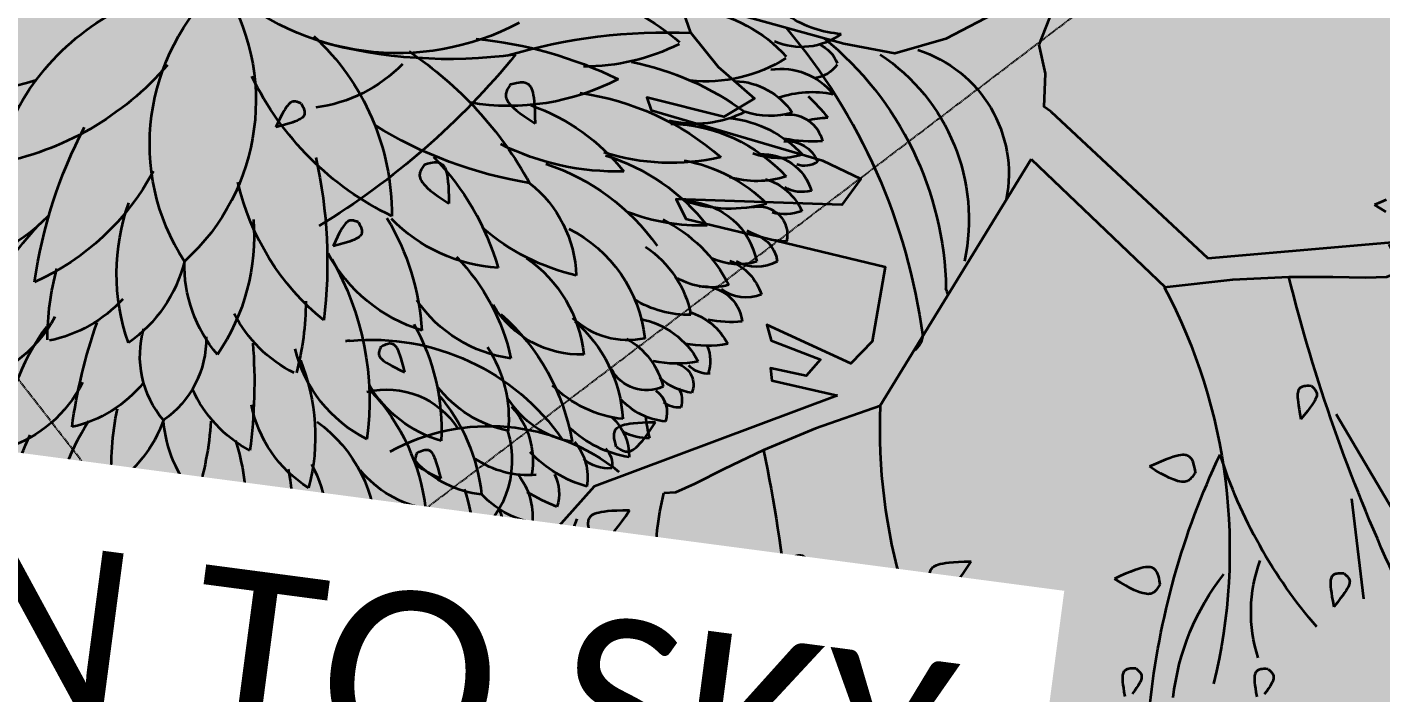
# Model space of a CAD drawing. Header units: millimetres. Extents: x -176651 to 424033, y -469666 to 486614.
# Drawn here: x 43473 to 44101, y 111441 to 111750 of the extents above; entities that cross this region are included whole.
import ezdxf

# ---------------------------------------------------------------- set-up
doc = ezdxf.new("R2010")
doc.units = ezdxf.units.MM
doc.linetypes.add('1625_East Villa$0$DASHED', pattern=[0.75, 0.5, -0.25])
doc.layers.add('1625_East Villa$0$ad-Furniture', color=8, linetype='Continuous')
doc.layers.add('1625_East Villa$0$ad-Text main', color=8, linetype='Continuous')
doc.layers.add('1625_East Villa$0$ad-Landscape', color=8, linetype='Continuous', lineweight=35)
doc.styles.add('1625_East Villa$0$Standard', font='calibril.ttf')

# ---------------------------------------------------------------- blocks, each defined once
blk = doc.blocks.new('1625_East Villa$0$A$C61BE7BBE')
at = {"layer": '1625_East Villa$0$ad-Landscape', "color": 76}
for centre, radius, start, end in [((0.0457, 5.1943), 0.7339, 266.42892, 296.01705), ((0.3166, 4.7907), 0.4565, 226.08818, 286.23686), ((1.0025, 3.4893), 1.0093, 91.25618, 130.10548), ((1.8901, 3.0856), 1.4234, 97.04197, 124.31969), ((0.197, 4.1546), 0.224, 105.31091, 151.56637), ((0.197, 4.3558), 0.224, 208.43363, 254.68909), ((0.3166, 3.7196), 0.4565, 73.76314, 133.91182), ((1.0025, 5.021), 1.0093, 229.89452, 268.74382), ((1.8901, 5.4247), 1.4234, 235.68031, 262.95803), ((1.521, 2.1413), 1.9478, 93.73964, 118.81783), ((2.3798, 1.2222), 2.8823, 88.28266, 108.38947), ((0.0457, 3.316), 0.7339, 63.98295, 93.57108), ((1.1912, 2.6291), 1.72, 126.4839, 133.12995), ((0.6268, 3.5643), 0.4865, 84.42972, 138.86104), ((-0.2438, 2.6261), 1.2847, 71.99953, 78.36281), ((0.4825, 4.4065), 0.5674, 246.95643, 280.10595), ((2.39, 5.2539), 1.5896, 234.65742, 272.19306), ((4.5212, 2.623), 1.6541, 125.14588, 172.92903), ((0.2527, 3.634), 0.2383, 76.99707, 158.77188), ((0.6629, 2.9899), 0.8033, 89.21022, 129.38588), ((1.0097, 4.4765), 0.7603, 235.7746, 275.87942), ((1.7368, 1.957), 1.8728, 90.64954, 123.44704), ((0.2221, 4.586), 0.8867, 257.52959, 274.45848), ((0.9547, 2.6152), 1.0932, 83.82806, 130.47833), ((2.3289, 2.3172), 1.4152, 101.89122, 133.87774), ((0.2367, 3.4764), 0.2144, 75.31026, 152.80649), ((0.3753, 4.0879), 0.5263, 245.03704, 282.60876), ((2.2381, 4.7759), 2.0521, 288.22121, 326.63555), ((0.1532, 3.7008), 0.1658, 229.71676, 280.64559), ((0.3791, 3.2328), 0.3477, 79.21259, 156.08162), ((0.5285, 4.0626), 0.678, 245.29475, 278.44427), ((1.0008, 2.4006), 1.0655, 92.74788, 127.4895), ((1.7226, 2.0375), 1.411, 99.65865, 134.4053), ((1.8881, 6.0625), 2.8907, 271.74206, 294.32586), ((6.5983, 6.0625), 2.8907, 245.67414, 268.25794), ((0.1532, 3.5898), 0.2348, 246.95459, 293.04541), ((0.4374, 3.0283), 0.3858, 98.11277, 148.84912), ((1.6314, 5.085), 1.7705, 260.78995, 288.93131), ((0.714, 4.0854), 0.9139, 246.6856, 281.98272), ((2.1728, 1.8169), 1.5297, 100.87998, 136.84474), ((0.2604, 3.5023), 0.3143, 240.83495, 278.40667), ((0.3762, 3.0286), 0.1934, 69.40402, 185.81334), ((0.8498, 2.6848), 0.508, 85.63715, 161.63434), ((0.9647, 4.4536), 1.4267, 260.74511, 283.04309), ((0.2527, 3.5483), 0.5437, 262.71659, 292.35425), ((0.4371, 2.8158), 0.2126, 83.93136, 167.1466), ((1.3709, 2.0857), 1.0147, 108.93763, 145.3584), ((1.9847, 1.9979), 0.9551, 109.25986, 166.25719), ((0.4003, 3.0917), 0.2852, 233.28378, 291.64538), ((0.6407, 2.4675), 0.3701, 103.9638, 154.63628), ((0.5446, 3.2349), 0.4283, 245.59747, 287.58932), ((1.4544, 2.1928), 0.7268, 116.20301, 161.32918), ((1.4305, 4.0849), 1.5025, 275.62532, 303.13317), ((2.1904, 3.6797), 1.111, 266.04844, 308.35019), ((4.2305, 1.756), 1.6882, 141.43671, 168.97151), ((0.4442, 2.8684), 0.2788, 240.36234, 299.63766), ((0.6769, 2.3615), 0.2709, 77.55099, 166.34539), ((0.7123, 3.0689), 0.4429, 246.56317, 293.43683), ((2.3496, 1.8432), 0.9205, 117.11773, 166.33164), ((3.2867, 1.4884), 1.425, 128.22789, 160.26694), ((5.2161, 2.3799), 1.4339, 167.8862, 206.84023), ((0.5974, 3.2848), 0.8788, 257.92659, 272.99743), ((0.849, 2.0121), 0.4369, 98.92704, 145.21519), ((0.8731, 3.1218), 0.7046, 261.24696, 294.39648), ((1.1391, 1.7804), 0.5733, 93.62657, 144.23647), ((5.1904, 2.4375), 0.9527, 186.22136, 227.73687), ((0.7353, 3.0376), 0.814, 252.47778, 273.23616), ((0.83, 2.0998), 0.2388, 147.68239, 193.24524), ((1.2411, 2.7365), 0.5438, 250.20197, 306.22103), ((2.0762, 1.4787), 0.9598, 123.44945, 169.14185), ((2.914, 0.9964), 1.5303, 124.25441, 162.40951), ((1.9426, 2.897), 0.9275, 270.17163, 318.26071), ((1.376, 1.7196), 0.5252, 111.97187, 158.1743), ((5.3534, 1.9265), 1.9834, 172.86966, 187.13034), ((0.6205, 2.2241), 0.1831, 257.9287, 308.85753), ((0.9191, 2.8692), 0.7926, 251.98772, 274.43369), ((0.8334, 1.9348), 0.1483, 98.29705, 193.9033), ((3.8017, 1.2337), 1.4626, 142.92796, 175.46028), ((0.6958, 2.2777), 0.3785, 269.04584, 306.1809), ((1.0337, 2.1458), 0.2729, 237.84483, 324.60114), ((3.0992, 2.5553), 0.9279, 288.94949, 325.08343), ((0.918, 1.8171), 0.1695, 143.72347, 189.28631), ((1.0247, 1.7183), 0.186, 119.00554, 191.76376), ((0.789, 1.9533), 0.1679, 256.81907, 300.10983), ((0.8562, 2.1679), 0.4877, 268.40112, 309.1706), ((1.155, 2.4537), 0.7945, 268.44815, 307.52814), ((2.5458, 2.1761), 0.9321, 288.99145, 338.98533), ((7.1322, 1.1135), 3.5018, 167.99481, 180.01757), ((3.7899, 1.7408), 0.6755, 312.16499, 8.60831), ((-0.4677, 2.0746), 1.4962, 339.58638, 345.44635), ((1.4302, 2.103), 0.6446, 272.21829, 320.84358), ((1.8411, 2.2958), 0.8207, 274.0733, 314.87713), ((1.4105, 1.3684), 0.3555, 124.28194, 173.79297), ((2.2444, 1.2228), 0.5442, 129.31962, 181.75138), ((3.2296, 0.7307), 1.2421, 131.60195, 166.47297), ((2.2175, 2.1861), 0.8461, 278.57089, 321.50718), ((3.7553, 0.5326), 1.408, 129.24822, 165.91322), ((0.9882, 1.9478), 0.3987, 262.27272, 289.05896), ((1.0383, 2.1653), 0.7587, 271.41505, 306.15667), ((1.3141, 1.3222), 0.15, 126.19039, 182.52975), ((1.6891, 1.1853), 0.3719, 132.03902, 182.39813), ((2.8383, 1.7007), 0.8684, 294.71609, 341.31222), ((3.329, 1.9323), 0.8735, 290.1808, 328.59513), ((5.1574, 1.9323), 0.8735, 211.40487, 249.8192), ((1.2179, 1.5848), 0.2744, 258.73381, 302.02457), ((1.1882, 2.023), 0.863, 278.61282, 308.97622), ((3.664, 0.5103), 0.9742, 118.34437, 173.53312), ((1.7848, 1.0603), 0.2887, 145.35935, 190.9222), ((1.8075, 1.8314), 0.6427, 257.61453, 296.92393), ((5.983, 1.1307), 2.0667, 175.95212, 190.67856), ((3.367, 1.4257), 0.8955, 310.78874, 348.03806), ((5.1194, 1.4257), 0.8955, 191.96194, 229.21126), ((2.1147, 0.8589), 0.4606, 134.41683, 177.63522), ((2.0353, 1.7515), 0.7304, 268.94937, 309.1849), ((5.0533, 0.538), 1.4584, 154.44417, 184.66194), ((3.4331, 0.538), 1.4584, 355.33806, 25.55583), ((1.1975, 2.2505), 1.2814, 283.71524, 293.85648), ((1.6213, 1.4978), 0.6207, 273.06665, 310.22411), ((3.3285, 0.4591), 1.3196, 153.78136, 168.06114), ((2.3471, 1.6383), 0.7641, 273.18845, 312.61455), ((4.0319, 0.4912), 1.0157, 144.84978, 183.01888), ((5.0277, 0.4578), 1.7654, 161.38853, 181.24523), ((3.4587, 0.4578), 1.7654, 358.75477, 18.61147), ((2.1371, 0.7868), 0.2887, 145.35935, 190.9222), ((2.0037, 1.3117), 0.5806, 273.32513, 311.66362), ((3.7773, 0.3037), 1.4875, 157.29257, 174.02748), ((2.5194, 1.3331), 0.7346, 283.90804, 319.61338), ((3.3701, 0.9416), 0.5704, 293.73132, 353.32768), ((4.9154, 0.9211), 0.8727, 183.00382, 219.60588), ((3.571, 0.9211), 0.8727, 320.39412, 356.99618), ((5.1163, 0.9416), 0.5704, 186.67232, 246.26868), ((1.8403, 1.0611), 0.3293, 272.31458, 313.75489), ((2.5508, 0.6044), 0.4098, 156.38924, 187.6723), ((1.7987, 1.5549), 1.2047, 294.47438, 320.38238), ((2.8731, 1.1455), 0.824, 298.22031, 336.78041), ((4.7279, 0.4298), 0.8385, 157.72257, 195.86731), ((3.7585, 0.4298), 0.8385, 344.13269, 22.27743), ((5.6133, 1.1455), 0.824, 203.21959, 241.77969), ((2.8602, 0.8996), 0.488, 288.81739, 332.56245), ((2.0851, 0.9006), 0.3559, 279.63085, 313.13709), ((2.791, 0.5044), 0.3106, 161.21289, 206.18085), ((3.2095, 0.3856), 0.5516, 154.54713, 189.51441), ((2.4837, 0.8921), 0.6247, 286.91169, 328.74233), ((2.4219, 0.6558), 0.3023, 287.3992, 323.67876), ((3.7768, 0.5298), 0.3595, 293.70561, 356.94873), ((4.7095, 0.5298), 0.3595, 183.05127, 246.29439), ((3.1903, 0.3673), 0.3429, 173.89465, 205.17772), ((10.1095, 1.5822), 7.168, 189.16665, 191.24033), ((2.9164, 0.5109), 0.3576, 294.32176, 345.62043), ((3.6019, 0.3309), 0.3417, 161.32537, 219.82068), ((4.1007, 0.3), 0.5349, 164.79318, 204.80951), ((4.3857, 0.3), 0.5349, 335.19049, 15.20682), ((2.8285, 0.4851), 0.2686, 281.04015, 324.95778), ((4.5666, 0.3501), 0.4767, 180.43757, 227.26134), ((3.9198, 0.3501), 0.4767, 312.73866, 359.56243), ((5.1488, 0.614), 0.6057, 204.0272, 242.73054), ((3.0628, 0.8016), 0.743, 291.85939, 312.96772), ((3.9769, 0.2095), 0.2252, 186.24095, 229.15573), ((4.1471, 0.1927), 0.2274, 172.72717, 229.06653), ((3.8295, 0.2745), 0.3046, 303.60504, 342.90266), ((4.6569, 0.2745), 0.3046, 197.09734, 236.39496), ((4.3393, 0.1927), 0.2274, 310.93347, 7.27283), ((4.5095, 0.2095), 0.2252, 310.84427, 353.75905), ((5.4236, 0.8016), 0.743, 227.03228, 248.14061), ((3.7524, 0.2386), 0.2139, 291.17004, 329.58437), ((4.734, 0.2386), 0.2139, 210.41563, 248.82996)]:
    blk.add_arc(centre, radius, start, end, dxfattribs=at)
at = {"layer": '1625_East Villa$0$ad-Landscape', "color": 2}
for centre, radius, start, end in [((3.2167, 5.6861), 1.7659, 234.46623, 305.53377), ((5.3667, 3.2917), 1.4762, 139.56784, 220.43216), ((5.2696, 5.6861), 1.7659, 234.46623, 305.53377), ((3.1197, 3.2917), 1.4762, 319.56784, 40.43216), ((4.0608, 1.6377), 2.5892, 116.37959, 143.62907), ((3.9652, 2.623), 1.6541, 7.07097, 54.85412), ((6.2483, 4.7759), 2.0521, 213.36445, 251.77879), ((1.2375, 4.9531), 1.5293, 249.60798, 279.92697), ((3.7395, 1.8675), 1.7715, 127.95541, 156.59015), ((2.4024, 2.4545), 0.8356, 120.6803, 170.69519), ((6.505, 2.0331), 3.2578, 159.85746, 179.51365), ((1.9813, 2.0331), 3.2578, 0.48635, 20.14254), ((2.3514, 3.5154), 1.7085, 301.62819, 339.52537), ((6.1349, 3.5154), 1.7085, 200.47463, 238.37181), ((3.2703, 2.3799), 1.4339, 333.15977, 12.1138), ((2.3872, 3.1648), 1.1017, 279.73184, 323.96094), ((6.0992, 3.1648), 1.1017, 216.03906, 260.26816), ((4.7853, 1.3039), 1.9362, 142.58851, 180.26845), ((3.7011, 1.3039), 1.9362, 359.73155, 37.41149), ((1.5681, 2.7468), 0.6953, 260.6567, 321.71751), ((3.296, 2.4375), 0.9527, 312.26313, 353.77864), ((3.1329, 1.9265), 1.9834, 352.86966, 7.13034), ((2.7964, 1.4411), 0.8978, 139.49244, 177.69907), ((5.3871, 2.5553), 0.9279, 214.91657, 251.05051), ((4.538, 1.0942), 1.349, 149.98702, 187.7695), ((4.6965, 1.7408), 0.6755, 171.39169, 227.83501), ((1.3542, 1.1135), 3.5018, 359.98243, 12.00519), ((5.9406, 2.1761), 0.9321, 201.01467, 251.00855), ((3.9484, 1.0942), 1.349, 352.2305, 30.01298), ((5.6481, 1.7007), 0.8684, 198.68778, 245.28391), ((2.5034, 1.1307), 2.0667, 349.32144, 4.04788), ((3.3376, 0.614), 0.6057, 297.26946, 335.9728)]:
    blk.add_arc(centre, radius, start, end, dxfattribs=at)
blk = doc.blocks.new('1625_East Villa$0$A$C279134A6')
at = {"layer": '1625_East Villa$0$ad-Landscape', "linetype": 'Continuous'}
for p, q in [((352.62, 400.13), (423.66, 240.51)), ((150.22, 271.73), (93.3, 199.01)), ((134.41, 222.4), (119.11, 163.38)), ((595.99, 149.14), (611.79, 82.26)), ((468.35, 119.95), (464.31, 27.7)), ((448.29, 72.2), (421.53, 17.41))]:
    blk.add_line(p, q, dxfattribs=at)
for points in [[(356.89, 469.03), (326.61, 591.55)], [(566.22, 448.74), (584.9, 485.96), (601.98, 515.2), (616.52, 537.42), (627.59, 553.56), (634.27, 564.59), (635.63, 571.45), (630.72, 575.1), (618.63, 576.49)], [(382.56, 486.75), (413.24, 465.34), (442.58, 452.51), (473.75, 454.34), (542.66, 463.81)], [(344.62, 430.21), (349.05, 432.35), (350.89, 452.51), (356.89, 469.03)], [(566.22, 448.74), (547.11, 430.52), (522.98, 414.51), (539.77, 401.2), (587.45, 406.7), (583.78, 399.37), (477.42, 382.87), (452.99, 374.92), (462.23, 357.76), (561.78, 348.05), (554.44, 337.06), (431.57, 324.23), (433.41, 278.42), (444.41, 263.76), (497.59, 280.25), (493.92, 271.09), (462.75, 263.76), (470.08, 252.76), (492.09, 254.59), (490.26, 247.26), (449.88, 243.53)], [(344.62, 430.21), (239.13, 354.81)], [(137.2, 403.92), (140.23, 402.1), (143.72, 399.92)], [(136.41, 396.72), (139.8, 398.14), (143.72, 399.92)], [(669.94, 403.72), (668.08, 404.52), (666.51, 405.12), (665.19, 405.56), (664.07, 405.84), (663.12, 405.99), (662.31, 406.02), (661.6, 405.97), (660.96, 405.86), (660.35, 405.69), (659.76, 405.46), (659.19, 405.14), (658.64, 404.73), (658.1, 404.2), (657.58, 403.53), (657.06, 402.71), (656.55, 401.72), (656.05, 400.54), (655.54, 399.12), (655.02, 397.39), (654.49, 395.3), (653.95, 392.81), (653.39, 389.85), (652.8, 386.36), (652.18, 382.29)], [(669.94, 403.72), (670.28, 403.02), (670.61, 402.33), (670.91, 401.66), (671.19, 400.98), (671.44, 400.32), (671.65, 399.66), (671.82, 399.02), (671.94, 398.38), (672, 397.74), (672, 397.11), (671.92, 396.47), (671.73, 395.8), (671.44, 395.11), (671.01, 394.38), (670.43, 393.6), (669.7, 392.77), (668.78, 391.86), (667.63, 390.87), (666.17, 389.79), (664.35, 388.59), (662.1, 387.25), (659.37, 385.77), (656.08, 384.12), (652.18, 382.29)], [(352.62, 400.13), (262.56, 334.25)], [(239.13, 354.81), (91.68, 387.47), (9.73, 365.32)], [(263.02, 334.14), (222.6, 344.15), (189.28, 350.19), (162.94, 353.59), (143.48, 355.67), (130.75, 357.77), (124.66, 361.2), (125.08, 367.3), (131.89, 377.39)], [(793.62, 375.77), (792.79, 374.6), (792.14, 373.59), (791.65, 372.73), (791.29, 372), (791.05, 371.36), (790.91, 370.8), (790.84, 370.3), (790.83, 369.83), (790.86, 369.38), (790.93, 368.94), (791.07, 368.5), (791.28, 368.05), (791.57, 367.6), (791.96, 367.14), (792.45, 366.67), (793.07, 366.17), (793.82, 365.64), (794.75, 365.07), (795.92, 364.43), (797.36, 363.71), (799.14, 362.87), (801.29, 361.91), (803.87, 360.8), (806.94, 359.52)], [(793.62, 375.77), (794.15, 375.91), (794.67, 376.04), (795.19, 376.16), (795.7, 376.25), (796.2, 376.33), (796.69, 376.38), (797.16, 376.4), (797.62, 376.4), (798.07, 376.35), (798.51, 376.26), (798.95, 376.11), (799.39, 375.88), (799.82, 375.57), (800.27, 375.17), (800.73, 374.66), (801.21, 374.03), (801.71, 373.26), (802.24, 372.3), (802.82, 371.1), (803.47, 369.6), (804.19, 367.75), (805, 365.49), (805.91, 362.76), (806.94, 359.52)], [(715.1, 349.05), (713.25, 349.86), (711.68, 350.46), (710.35, 350.89), (709.23, 351.17), (708.29, 351.32), (707.48, 351.36), (706.77, 351.31), (706.12, 351.2), (705.51, 351.03), (704.92, 350.79), (704.35, 350.48), (703.8, 350.07), (703.27, 349.53), (702.75, 348.87), (702.23, 348.05), (701.72, 347.06), (701.21, 345.88), (700.7, 344.45), (700.19, 342.73), (699.66, 340.64), (699.11, 338.15), (698.55, 335.18), (697.96, 331.7), (697.35, 327.63)], [(715.1, 349.05), (715.44, 348.36), (715.77, 347.67), (716.08, 346.99), (716.36, 346.32), (716.6, 345.66), (716.81, 345), (716.98, 344.35), (717.1, 343.71), (717.17, 343.08), (717.17, 342.45), (717.08, 341.8), (716.9, 341.14), (716.6, 340.45), (716.17, 339.72), (715.6, 338.94), (714.87, 338.1), (713.95, 337.2), (712.79, 336.21), (711.34, 335.13), (709.52, 333.92), (707.27, 332.59), (704.54, 331.11), (701.25, 329.46), (697.35, 327.63)], [(749.98, 309.18), (749.15, 308), (748.5, 307), (748.01, 306.14), (747.65, 305.4), (747.41, 304.76), (747.27, 304.2), (747.2, 303.7), (747.19, 303.24), (747.22, 302.78), (747.3, 302.34), (747.43, 301.9), (747.64, 301.46), (747.93, 301.01), (748.32, 300.55), (748.82, 300.07), (749.43, 299.57), (750.18, 299.05), (751.12, 298.47), (752.28, 297.83), (753.72, 297.11), (755.5, 296.27), (757.65, 295.31), (760.24, 294.2), (763.3, 292.92)], [(749.98, 309.18), (750.51, 309.32), (751.04, 309.44), (751.55, 309.56), (752.06, 309.66), (752.56, 309.73), (753.05, 309.78), (753.52, 309.81), (753.99, 309.8), (754.44, 309.75), (754.88, 309.66), (755.31, 309.51), (755.75, 309.28), (756.19, 308.98), (756.63, 308.57), (757.09, 308.06), (757.57, 307.43), (758.07, 306.66), (758.6, 305.7), (759.18, 304.5), (759.83, 303), (760.55, 301.15), (761.36, 298.89), (762.27, 296.17), (763.3, 292.92)], [(167.13, 286.62), (166.68, 286.3), (166.24, 285.99), (165.82, 285.67), (165.41, 285.35), (165.03, 285.02), (164.68, 284.68), (164.35, 284.34), (164.05, 283.98), (163.8, 283.61), (163.58, 283.21), (163.41, 282.78), (163.3, 282.31), (163.25, 281.77), (163.26, 281.17), (163.35, 280.49), (163.52, 279.72), (163.79, 278.84), (164.17, 277.81), (164.7, 276.58), (165.42, 275.12), (166.36, 273.37), (167.55, 271.28), (169.03, 268.82), (170.82, 265.93)], [(167.13, 286.62), (168.56, 286.48), (169.75, 286.32), (170.72, 286.14), (171.52, 285.93), (172.16, 285.7), (172.67, 285.44), (173.1, 285.17), (173.46, 284.87), (173.78, 284.56), (174.07, 284.21), (174.32, 283.82), (174.52, 283.37), (174.67, 282.86), (174.77, 282.27), (174.81, 281.58), (174.79, 280.79), (174.7, 279.88), (174.53, 278.79), (174.25, 277.5), (173.87, 275.93), (173.35, 274.04), (172.68, 271.77), (171.84, 269.09), (170.82, 265.93)], [(423.23, 240.72), (460.45, 222.04), (489.69, 204.96), (511.91, 190.42), (528.06, 179.35), (539.08, 172.67), (545.95, 171.31)], [(449.88, 243.53), (588.09, 169.82), (635.95, 99.71)], [(726.79, 236.58), (725.62, 237.4), (724.61, 238.05), (723.75, 238.55), (723.01, 238.9), (722.37, 239.14), (721.82, 239.29), (721.31, 239.36), (720.85, 239.37), (720.4, 239.34), (719.95, 239.26), (719.51, 239.12), (719.07, 238.92), (718.62, 238.62), (718.16, 238.24), (717.68, 237.74), (717.18, 237.13), (716.66, 236.37), (716.09, 235.44), (715.45, 234.28), (714.72, 232.83), (713.89, 231.06), (712.92, 228.9), (711.81, 226.32), (710.53, 223.26)], [(229.79, 226.07), (230.38, 228), (230.94, 229.58), (231.48, 230.87), (231.99, 231.9), (232.49, 232.72), (232.99, 233.36), (233.49, 233.87), (234, 234.28), (234.52, 234.64), (235.08, 234.93), (235.69, 235.16), (236.36, 235.31), (237.12, 235.37), (237.96, 235.33), (238.92, 235.19), (240, 234.94), (241.23, 234.56), (242.65, 234.01), (244.29, 233.28), (246.22, 232.33), (248.47, 231.12), (251.09, 229.62), (254.12, 227.8), (257.61, 225.62)], [(726.79, 236.58), (726.93, 236.05), (727.06, 235.52), (727.17, 235), (727.27, 234.49), (727.34, 234), (727.4, 233.51), (727.42, 233.03), (727.41, 232.57), (727.37, 232.12), (727.27, 231.68), (727.12, 231.24), (726.9, 230.81), (726.59, 230.37), (726.19, 229.92), (725.67, 229.46), (725.04, 228.99), (724.27, 228.49), (723.31, 227.96), (722.11, 227.37), (720.61, 226.73), (718.76, 226.01), (716.5, 225.2), (713.78, 224.29), (710.53, 223.26)], [(229.79, 226.07), (230.09, 225.35), (230.4, 224.66), (230.72, 223.99), (231.05, 223.34), (231.39, 222.72), (231.75, 222.13), (232.14, 221.58), (232.54, 221.07), (232.98, 220.61), (233.46, 220.2), (234.01, 219.85), (234.63, 219.56), (235.35, 219.33), (236.18, 219.18), (237.15, 219.11), (238.26, 219.13), (239.54, 219.23), (241.04, 219.47), (242.82, 219.87), (244.91, 220.47), (247.39, 221.31), (250.29, 222.42), (253.68, 223.85), (257.61, 225.62)], [(578.07, 195.37), (577.37, 195.02), (576.69, 194.7), (576.01, 194.39), (575.34, 194.11), (574.67, 193.87), (574.02, 193.65), (573.37, 193.49), (572.73, 193.37), (572.1, 193.3), (571.46, 193.3), (570.82, 193.39), (570.16, 193.57), (569.46, 193.87), (568.73, 194.3), (567.95, 194.87), (567.12, 195.6), (566.21, 196.52), (565.23, 197.67), (564.14, 199.13), (562.94, 200.95), (561.6, 203.2), (560.12, 205.93), (558.47, 209.22), (556.64, 213.12)], [(578.07, 195.37), (578.87, 197.22), (579.48, 198.79), (579.91, 200.12), (580.19, 201.23), (580.34, 202.18), (580.38, 202.99), (580.33, 203.7), (580.21, 204.34), (580.04, 204.96), (579.81, 205.55), (579.49, 206.11), (579.08, 206.66), (578.55, 207.2), (577.88, 207.72), (577.07, 208.24), (576.08, 208.75), (574.89, 209.26), (573.47, 209.77), (571.74, 210.28), (569.66, 210.81), (567.16, 211.35), (564.2, 211.92), (560.71, 212.51), (556.64, 213.12)], [(132.69, 177.1), (132.24, 176.78), (131.8, 176.47), (131.37, 176.15), (130.97, 175.82), (130.59, 175.5), (130.23, 175.16), (129.9, 174.81), (129.61, 174.46), (129.35, 174.08), (129.13, 173.69), (128.97, 173.26), (128.85, 172.78), (128.8, 172.25), (128.82, 171.65), (128.91, 170.97), (129.08, 170.19), (129.34, 169.31), (129.72, 168.29), (130.25, 167.06), (130.97, 165.6), (131.91, 163.85), (133.1, 161.76), (134.58, 159.3), (136.37, 156.41)], [(132.69, 177.1), (134.12, 176.96), (135.3, 176.8), (136.28, 176.61), (137.07, 176.41), (137.71, 176.17), (138.23, 175.92), (138.65, 175.65), (139.02, 175.35), (139.34, 175.04), (139.63, 174.69), (139.87, 174.3), (140.07, 173.85), (140.22, 173.34), (140.32, 172.74), (140.36, 172.06), (140.34, 171.27), (140.25, 170.35), (140.08, 169.27), (139.81, 167.97), (139.42, 166.4), (138.9, 164.51), (138.23, 162.25), (137.39, 159.57), (136.37, 156.41)], [(696.76, 175.79), (695.59, 176.62), (694.58, 177.27), (693.72, 177.76), (692.98, 178.12), (692.34, 178.36), (691.79, 178.5), (691.28, 178.57), (690.82, 178.58), (690.37, 178.55), (689.92, 178.48), (689.48, 178.34), (689.04, 178.13), (688.59, 177.84), (688.13, 177.45), (687.65, 176.95), (687.15, 176.34), (686.63, 175.59), (686.06, 174.66), (685.42, 173.49), (684.69, 172.05), (683.86, 170.27), (682.89, 168.12), (681.78, 165.53), (680.5, 162.47)], [(696.76, 175.79), (696.9, 175.26), (697.03, 174.73), (697.14, 174.22), (697.24, 173.71), (697.31, 173.21), (697.37, 172.72), (697.39, 172.25), (697.38, 171.78), (697.34, 171.33), (697.24, 170.89), (697.09, 170.46), (696.87, 170.02), (696.56, 169.58), (696.16, 169.14), (695.64, 168.68), (695.01, 168.2), (694.24, 167.7), (693.28, 167.17), (692.08, 166.59), (690.58, 165.94), (688.73, 165.22), (686.47, 164.41), (683.75, 163.5), (680.5, 162.47)], [(241.95, 156.21), (242.54, 158.14), (243.1, 159.73), (243.64, 161.02), (244.15, 162.05), (244.65, 162.86), (245.15, 163.5), (245.65, 164.01), (246.16, 164.42), (246.69, 164.78), (247.25, 165.08), (247.85, 165.3), (248.53, 165.45), (249.28, 165.51), (250.12, 165.48), (251.08, 165.34), (252.16, 165.08), (253.39, 164.7), (254.81, 164.16), (256.45, 163.43), (258.38, 162.47), (260.63, 161.26), (263.25, 159.77), (266.28, 157.94), (269.77, 155.77)], [(241.95, 156.21), (242.25, 155.5), (242.56, 154.8), (242.88, 154.13), (243.21, 153.48), (243.55, 152.86), (243.91, 152.27), (244.3, 151.72), (244.7, 151.22), (245.14, 150.76), (245.62, 150.34), (246.17, 149.99), (246.79, 149.7), (247.51, 149.48), (248.34, 149.33), (249.31, 149.26), (250.42, 149.27), (251.7, 149.38), (253.2, 149.61), (254.98, 150.01), (257.07, 150.61), (259.55, 151.45), (262.46, 152.57), (265.85, 153.99), (269.77, 155.77)], [(586.53, 140.81), (585.84, 140.47), (585.15, 140.15), (584.47, 139.84), (583.8, 139.56), (583.14, 139.31), (582.48, 139.1), (581.83, 138.93), (581.19, 138.81), (580.56, 138.75), (579.93, 138.75), (579.28, 138.83), (578.62, 139.02), (577.93, 139.32), (577.2, 139.74), (576.42, 140.32), (575.58, 141.05), (574.68, 141.97), (573.69, 143.12), (572.61, 144.58), (571.4, 146.4), (570.07, 148.65), (568.58, 151.38), (566.94, 154.67), (565.1, 158.57)], [(586.53, 140.81), (587.33, 142.67), (587.94, 144.24), (588.37, 145.57), (588.65, 146.68), (588.8, 147.63), (588.84, 148.44), (588.79, 149.15), (588.67, 149.79), (588.51, 150.41), (588.27, 150.99), (587.96, 151.56), (587.54, 152.11), (587.01, 152.65), (586.35, 153.17), (585.53, 153.69), (584.54, 154.2), (583.36, 154.7), (581.93, 155.21), (580.2, 155.73), (578.12, 156.26), (575.63, 156.8), (572.66, 157.37), (569.17, 157.95), (565.1, 158.57)], [(378.21, 137), (379.01, 138.85), (379.62, 140.43), (380.05, 141.75), (380.33, 142.87), (380.48, 143.82), (380.52, 144.62), (380.47, 145.33), (380.35, 145.98), (380.18, 146.59), (379.95, 147.18), (379.64, 147.75), (379.22, 148.3), (378.69, 148.83), (378.03, 149.36), (377.21, 149.87), (376.22, 150.38), (375.04, 150.89), (373.61, 151.4), (371.88, 151.92), (369.8, 152.45), (367.3, 152.99), (364.34, 153.55), (360.85, 154.14), (356.78, 154.76)], [(378.21, 137), (377.52, 136.66), (376.83, 136.33), (376.15, 136.03), (375.48, 135.75), (374.81, 135.5), (374.16, 135.29), (373.51, 135.12), (372.87, 135), (372.24, 134.93), (371.6, 134.94), (370.96, 135.02), (370.3, 135.2), (369.61, 135.5), (368.87, 135.93), (368.1, 136.5), (367.26, 137.24), (366.36, 138.15), (365.37, 139.31), (364.28, 140.77), (363.08, 142.59), (361.75, 144.83), (360.26, 147.57), (358.61, 150.86), (356.78, 154.76)], [(465.18, 142.27), (464.01, 143.09), (463, 143.74), (462.14, 144.23), (461.41, 144.59), (460.77, 144.83), (460.21, 144.98), (459.71, 145.04), (459.24, 145.06), (458.79, 145.03), (458.35, 144.95), (457.91, 144.81), (457.46, 144.6), (457.01, 144.31), (456.55, 143.92), (456.08, 143.43), (455.58, 142.81), (455.05, 142.06), (454.48, 141.13), (453.84, 139.96), (453.12, 138.52), (452.28, 136.75), (451.32, 134.59), (450.21, 132.01), (448.93, 128.94)], [(465.18, 142.27), (465.32, 141.73), (465.45, 141.21), (465.57, 140.69), (465.66, 140.18), (465.74, 139.68), (465.79, 139.2), (465.81, 138.72), (465.81, 138.26), (465.76, 137.81), (465.67, 137.37), (465.52, 136.93), (465.29, 136.5), (464.98, 136.06), (464.58, 135.61), (464.07, 135.15), (463.44, 134.68), (462.67, 134.18), (461.71, 133.64), (460.51, 133.06), (459.01, 132.42), (457.16, 131.7), (454.9, 130.89), (452.17, 129.97), (448.93, 128.94)], [(647.08, 127.54), (645.91, 128.36), (644.9, 129.01), (644.04, 129.51), (643.3, 129.86), (642.66, 130.1), (642.11, 130.25), (641.61, 130.32), (641.14, 130.33), (640.69, 130.3), (640.24, 130.22), (639.8, 130.08), (639.36, 129.88), (638.91, 129.58), (638.45, 129.2), (637.97, 128.7), (637.48, 128.09), (636.95, 127.33), (636.38, 126.4), (635.74, 125.24), (635.01, 123.79), (634.18, 122.02), (633.22, 119.86), (632.11, 117.28), (630.83, 114.22)], [(647.08, 127.54), (647.22, 127.01), (647.35, 126.48), (647.46, 125.96), (647.56, 125.45), (647.64, 124.96), (647.69, 124.47), (647.71, 123.99), (647.7, 123.53), (647.66, 123.08), (647.56, 122.64), (647.41, 122.2), (647.19, 121.77), (646.88, 121.33), (646.48, 120.88), (645.97, 120.42), (645.33, 119.95), (644.56, 119.45), (643.61, 118.92), (642.4, 118.33), (640.91, 117.69), (639.05, 116.97), (636.79, 116.16), (634.07, 115.25), (630.83, 114.22)], [(527.08, 98.27), (526.39, 97.93), (525.7, 97.6), (525.02, 97.3), (524.35, 97.02), (523.69, 96.77), (523.03, 96.56), (522.38, 96.39), (521.74, 96.27), (521.11, 96.2), (520.48, 96.2), (519.83, 96.29), (519.17, 96.47), (518.48, 96.77), (517.75, 97.2), (516.97, 97.77), (516.13, 98.51), (515.23, 99.42), (514.24, 100.58), (513.16, 102.04), (511.95, 103.86), (510.62, 106.1), (509.13, 108.84), (507.49, 112.12), (505.66, 116.03)], [(527.08, 98.27), (527.88, 100.12), (528.49, 101.69), (528.92, 103.02), (529.2, 104.14), (529.35, 105.08), (529.39, 105.89), (529.34, 106.6), (529.23, 107.25), (529.06, 107.86), (528.82, 108.45), (528.51, 109.02), (528.09, 109.57), (527.56, 110.1), (526.9, 110.63), (526.08, 111.14), (525.09, 111.65), (523.91, 112.16), (522.48, 112.67), (520.76, 113.19), (518.67, 113.71), (516.18, 114.26), (513.21, 114.82), (509.72, 115.41), (505.66, 116.03)], [(170.59, 113.93), (170.14, 113.62), (169.7, 113.3), (169.28, 112.98), (168.88, 112.66), (168.49, 112.33), (168.14, 112), (167.81, 111.65), (167.52, 111.29), (167.26, 110.92), (167.04, 110.53), (166.87, 110.1), (166.76, 109.62), (166.71, 109.09), (166.73, 108.49), (166.82, 107.8), (166.99, 107.03), (167.25, 106.15), (167.63, 105.12), (168.16, 103.9), (168.88, 102.44), (169.82, 100.68), (171.01, 98.6)], [(170.59, 113.93), (172.02, 113.8), (173.21, 113.64), (174.19, 113.45), (174.98, 113.24), (175.62, 113.01), (176.14, 112.76), (176.56, 112.48), (176.92, 112.19), (177.25, 111.87), (177.53, 111.53), (177.78, 111.14), (177.98, 110.69), (178.13, 110.18), (178.23, 109.58), (178.27, 108.9), (178.25, 108.1), (178.16, 107.19), (177.99, 106.11), (177.72, 104.81), (177.33, 103.24), (176.81, 101.35), (176.14, 99.09), (175.3, 96.4)], [(249.57, 103.78), (249.11, 103.47), (248.68, 103.15), (248.25, 102.83), (247.85, 102.51), (247.47, 102.18), (247.11, 101.85), (246.78, 101.5), (246.49, 101.14), (246.23, 100.77), (246.01, 100.38), (245.85, 99.95), (245.73, 99.47), (245.68, 98.94), (245.7, 98.33), (245.79, 97.65), (245.96, 96.88), (246.22, 96), (246.6, 94.97), (247.13, 93.75), (247.85, 92.29), (248.79, 90.53), (249.98, 88.45)], [(249.57, 103.78), (251, 103.65), (252.18, 103.49), (253.16, 103.3), (253.95, 103.09), (254.59, 102.86), (255.11, 102.61), (255.53, 102.33), (255.89, 102.04), (256.22, 101.72), (256.51, 101.38), (256.75, 100.99), (256.95, 100.54), (257.1, 100.03), (257.2, 99.43), (257.24, 98.74), (257.22, 97.95), (257.13, 97.04), (256.96, 95.96), (256.69, 94.66), (256.3, 93.09), (255.78, 91.2), (255.11, 88.94), (254.27, 86.25)], [(500.59, 55.59), (499.41, 56.42), (498.41, 57.07), (497.55, 57.56), (496.81, 57.92), (496.17, 58.16), (495.61, 58.3), (495.11, 58.37), (494.65, 58.38), (494.2, 58.35), (493.75, 58.27), (493.31, 58.14), (492.87, 57.93), (492.42, 57.64), (491.96, 57.25), (491.48, 56.75)]]:
    blk.add_lwpolyline(points, dxfattribs=at)
for centre, radius, start, end in [((751.75, 192.15), 360.52, 132.1856, 164.96928), ((442.71, 379.18), 78.47, 99.97071, 183.81406), ((503.62, 343.37), 119.5, 115.95201, 184.58182), ((590, 286.65), 198.75, 121.55064, 171.51321), ((536.19, 111.38), 338.69, 65.90923, 84.91323), ((1065.05, 665.67), 464.83, 211.6227, 231.10353), ((747.47, 706.98), 295.58, 254.65268, 277.94044), ((807.6, 460.44), 89.05, 216.61054, 255.04548), ((-760.64, 724.43), 1020.98, 327.78954, 338.49694), ((538.85, 137.6), 338.69, 144.52803, 186.24679), ((342.11, 341.19), 57.18, 329.93997, 333.84171), ((417.56, 286.05), 14, 177.1649, 226.31537), ((-51.03, 364.35), 295.58, 311.50082, 334.78858), ((-226.14, 96.21), 464.83, 358.33773, 17.81856), ((85.88, 270.75), 338.69, 335.90923, 354.91323), ((714.42, 101.35), 139.86, 77.08107, 137.74147), ((780.33, 388.72), 154.97, 257.08107, 258.0944), ((1454.72, -128.37), 1020.98, 160.94432, 171.65172), ((713.06, 161.46), 50.42, 68.55305, 140.17001), ((639.24, 74.45), 124.35, 53.68534, 121.3784), ((698.07, 171.26), 59.23, 155.04444, 231.65457), ((97.18, 158.36), 89.05, 334.39578, 12.83071), ((77.87, 92.12), 147.38, 358.93793, 30.62473), ((391.57, 153.22), 155.43, 300.80412, 6.68563), ((640.16, -258.11), 464.83, 121.6227, 141.10353), ((681.48, 59.47), 295.58, 164.65268, 187.94044), ((653.25, 158.89), 110.38, 194.28758, 234.1159), ((609.29, 98.69), 67.87, 171.75756, 223.68018)]:
    blk.add_arc(centre, radius, start, end, dxfattribs=at)
blk = doc.blocks.new('1625_East Villa$0$zw$B1C6')
at = {"transparency": 33554559}
h = blk.add_hatch(color=74, dxfattribs=at)
h.dxf.hatch_style = 1
h.paths.add_polyline_path([(0, 0), (-1225, 0), (-1225, -1215), (0, -1215)])
at = {"layer": '1625_East Villa$0$ad-Furniture', "linetype": '1625_East Villa$0$DASHED'}
for points in [[(0, -1215), (-1225, 0)], [(0, 0), (-1225, -1215)]]:
    blk.add_lwpolyline(points, dxfattribs=at)
at = {"xscale": -67.90653060229481, "yscale": 67.90653060229484, "zscale": 67.90653060229484}
blk.add_blockref('1625_East Villa$0$A$C61BE7BBE', (-370.23, -587.58), dxfattribs=at)
at = {"layer": '1625_East Villa$0$ad-Landscape', "xscale": -0.7689692653037791, "yscale": 0.7689692653037794, "zscale": 0.7689692653037794}
blk.add_blockref('1625_East Villa$0$A$C279134A6', (-4.02, -638.27), dxfattribs=at)
at = {"layer": '1625_East Villa$0$ad-Text main', "color": 0, "insert": (-612.5, -607.5), "char_height": 80, "width": 677.4461, "attachment_point": 5, "style": '1625_East Villa$0$Standard', "bg_fill": 2}
blk.add_mtext('OPEN TO SKY', dxfattribs=at)
blk = doc.blocks.new('1625_East Villa$0$zw$D46D')
at = {"layer": '1625_East Villa$0$ad-Landscape'}
blk.add_blockref('1625_East Villa$0$zw$B1C6', (7010, 13390), dxfattribs=at)
blk = doc.blocks.new('1625_East Villa')
at = {"layer": '1625_East Villa$0$ad-Furniture'}
blk.add_blockref('1625_East Villa$0$zw$D46D', (0, 0), dxfattribs=at)
blk = doc.blocks.new("All Plot's Villa Plans")
at = {"ltscale": 5, "rotation": 352.4703876422526}
blk.add_blockref('1625_East Villa', (35550.66, 99624.73), dxfattribs=at)

msp = doc.modelspace()

# ---------------------------------------------------------------- block references
at = {"ltscale": 5}
msp.add_blockref("All Plot's Villa Plans", (0, 0), dxfattribs=at)

doc.saveas('drawing.dxf')
